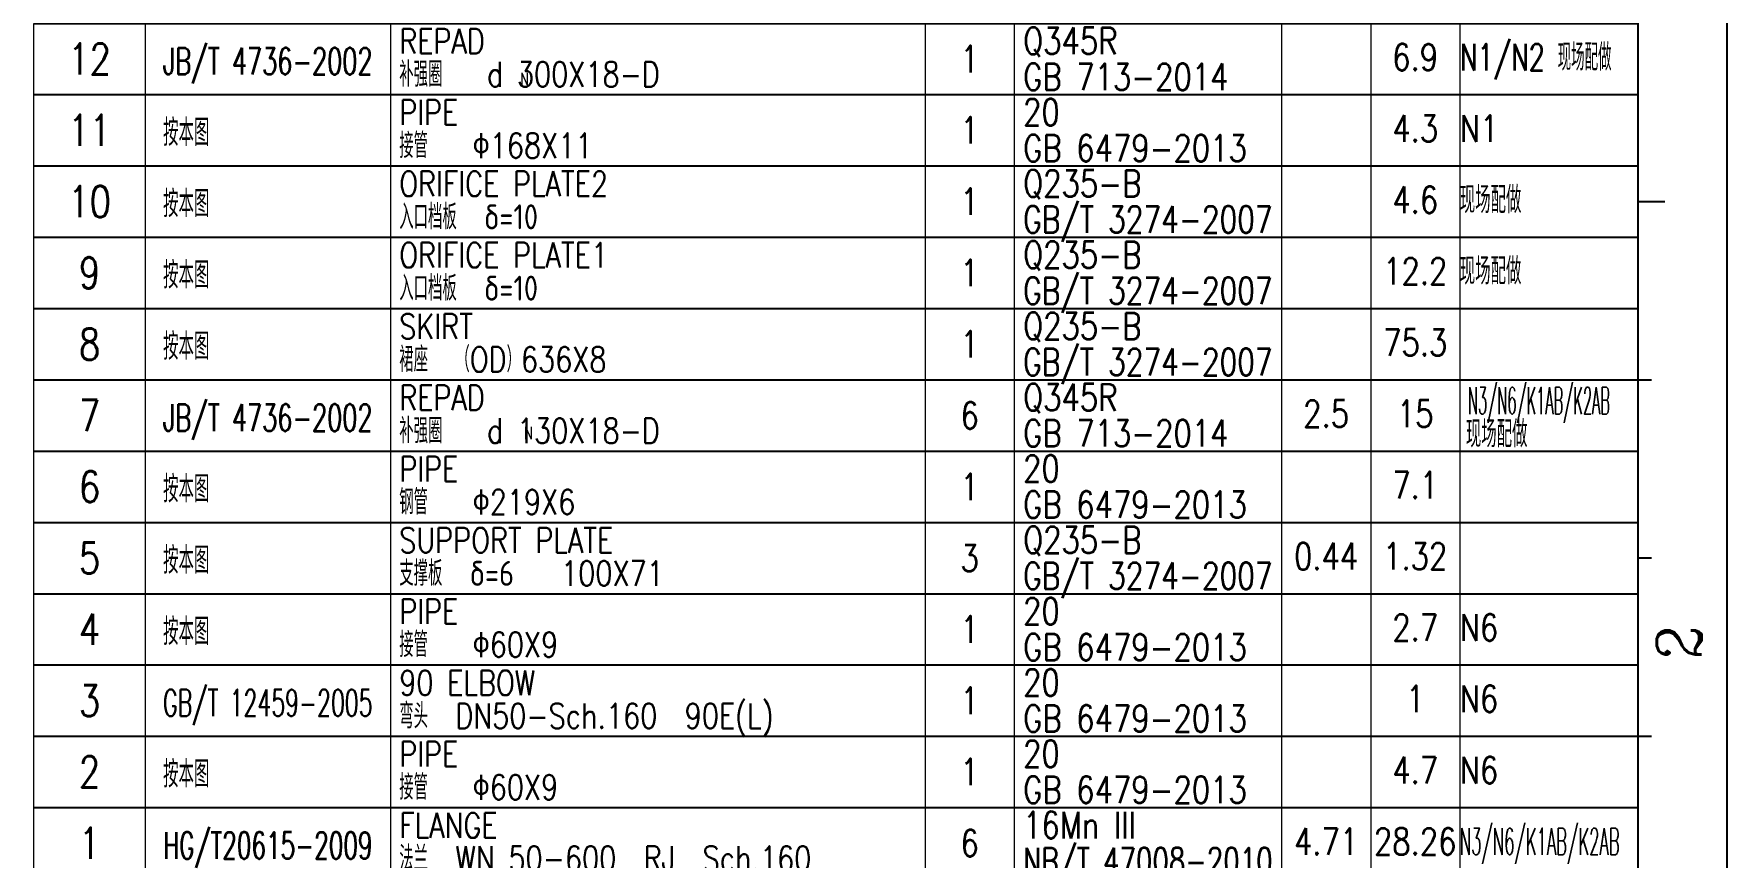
# Model space of a CAD drawing. Header units: millimetres. Extents: x 59416 to 141837, y 76647 to 89475.
# Drawn here: x 138987 to 141837, y 78918 to 80304 of the extents above; entities that cross this region are included whole.
import ezdxf
from ezdxf.enums import TextEntityAlignment as Align

# ---------------------------------------------------------------- set-up
doc = ezdxf.new("R2010")
doc.units = ezdxf.units.MM
for name, color, linetype in [('2细线层', 4, 'Continuous'), ('6文字层', 3, 'Continuous'), ('7标注层', 4, 'Continuous'), ('图框层', 7, 'Continuous')]:
    doc.layers.add(name, color=color, linetype=linetype)
doc.layers.add('文字', color=4, linetype='Continuous', lineweight=13)
doc.styles.add('cooec', font='romans.shx', dxfattribs={"width": 0.75, "bigfont": 'hztxt.shx'})
doc.styles.add('ROMANC', font='romanc', dxfattribs={"width": 0.7, "height": 6})
doc.styles.add('TH_GBDIM', font='romans.shx', dxfattribs={"width": 0.8, "bigfont": 'gbcbig.shx'})

# ---------------------------------------------------------------- blocks, each defined once
blk = doc.blocks.new('PC_PAPER_BLOCK')
at = {"layer": '2细线层'}
for p, q in [((140, 0), (140, -1.5)), ((160, 0), (160, -1.5)), ((180, 0), (180, -1.5)), ((200, 0), (200, -3)), ((-25, -10), (816, -10))]:
    blk.add_line(p, q, dxfattribs=at)
at = {"layer": '图框层'}
blk.add_line((0, 0), (806, 0), dxfattribs=at)
at = {"layer": '2细线层', "style": 'ROMANC', "width": 0.9}
blk.add_text('2', height=5, dxfattribs=at).set_placement((148.59, -7.11))
blk = doc.blocks.new('PC_MXB_BLOCK')
at = {"layer": '2细线层'}
blk.add_line((-180, 8), (0, 8), dxfattribs=at)
blk.add_line((-180, 8), (0, 8), dxfattribs=at)
at = {"layer": '文字'}
for p, q in [((-180, 8), (0, 8)), ((-167.5, 8), (-167.5, 0)), ((-140, 8), (-140, 0)), ((-80, 8), (-80, 0)), ((-70, 8), (-70, 0)), ((-40, 8), (-40, 0)), ((-30, 8), (-30, 0)), ((-20, 8), (-20, 0)), ((-180, 0), (0, 0)), ((-180, 0), (0, 0))]:
    blk.add_line(p, q, dxfattribs=at)
blk.add_lwpolyline([(-180, 0), (-180, 8)], dxfattribs=at)
at = {"layer": '6文字层', "style": 'TH_GBDIM'}
for tag, height, width, p, p2 in [('代号上', 3, 3.993092, (-166.5, 4.5), (-141, 4.5)), ('名称英文', 2.8, 7.251333, (-139, 4.6), (-81, 4.6)), ('序号', 3.5, 2.193548, (-179, 2.25), (-168.5, 2.25)), ('数量', 3, 1.918871, (-79, 2.5), (-71, 2.5)), ('材料', 3, 6.663167, (-69, 2.5), (-41, 2.5)), ('单重', 3, 2.379703, (-40, 2.7), (-30, 2.7)), ('总重', 3, 2.379703, (-30, 2.7), (-20, 2.7)), ('备注', 3, 4.759405, (-20, 2.7), (0, 2.7)), ('代号', 3, 5.727599, (-165.5, 2.25), (-142, 2.25)), ('名称中文', 2.8, 7.251333, (-139, 0.88), (-81, 0.88)), ('材料下', 3, 4.477366, (-69, 0.5), (-41, 0.5)), ('代号下', 3, 4.077601, (-166.5, 0.5), (-141, 0.5))]:
    blk.add_attdef(tag, text='', height=height, dxfattribs=dict(at, width=width)).set_placement(p, p2, align=Align.FIT)
at = {"layer": '6文字层', "style": 'TH_GBDIM', "width": 4.384761}
blk.add_attdef('材料上', text='', height=3, rotation=359.9009, dxfattribs=at).set_placement((-69, 4.55), (-41, 4.5), align=Align.FIT)

msp = doc.modelspace()

# ---------------------------------------------------------------- block references
at = {"layer": '图框层', "xscale": 15, "yscale": 15, "zscale": 15, "rotation": 90}
msp.add_blockref('PC_PAPER_BLOCK', (141687.1, 77021.7), dxfattribs=at)
at = {"layer": '图框层'}
ref = msp.add_blockref('PC_MXB_BLOCK', (141687.1, 80201.5, 0), dxfattribs=dict(at, xscale=15.00000000000697, yscale=15.00000000000697, zscale=15.00000000000697))
ref.add_attrib('材料下', 'GB 713-2014', (140652.1, 80209, 0), dxfattribs={"layer": '6文字层', "height": 45, "style": 'TH_GBDIM', "width": 0.8})
ref.add_attrib('材料上', 'Q345R', (140652, 80269.7, 0), dxfattribs={"layer": '6文字层', "height": 45, "rotation": 359.9009, "style": 'TH_GBDIM', "width": 0.8})
ref.add_attrib('备注', 'N1/N2 现场配做', (141387.1, 80242, 0), dxfattribs={"layer": '6文字层', "height": 45, "style": 'TH_GBDIM', "width": 0.7})
ref.add_attrib('总重', '6.9', dxfattribs={"layer": '6文字层', "height": 45, "style": 'TH_GBDIM', "width": 0.8}).set_placement((141312.1, 80242, 0), align=Align.CENTER)
ref.add_attrib('数量', '1', dxfattribs={"layer": '6文字层', "height": 45, "style": 'TH_GBDIM', "width": 0.8}).set_placement((140562.1, 80239, 0), align=Align.CENTER)
ref.add_attrib('名称英文', 'REPAD', (139602.1, 80270.5, 0), dxfattribs={"layer": '6文字层', "height": 42, "style": 'TH_GBDIM', "width": 0.8})
ref.add_attrib('名称中文', '补强圈   d 300X18-D', (139602.1, 80214.8, 0), dxfattribs={"layer": '6文字层', "height": 42, "style": 'TH_GBDIM', "width": 0.8})
ref.add_attrib('代号', 'JB/T 4736-2002', dxfattribs={"layer": '6文字层', "height": 45, "style": 'TH_GBDIM', "width": 0.589606}).set_placement((139204.6, 80235.3, 0), (139557.1, 80235.3, 0), align=Align.FIT)
ref.add_attrib('序号', '12', dxfattribs={"layer": '6文字层', "height": 52.5, "style": 'TH_GBDIM', "width": 0.8}).set_placement((139080.8, 80235.3, 0), align=Align.CENTER)
ref = msp.add_blockref('PC_MXB_BLOCK', (141687.1, 80081.5, 0), dxfattribs=dict(at, xscale=15.00000000001819, yscale=15.00000000001819, zscale=15.00000000001819))
ref.add_attrib('材料下', 'GB 6479-2013', (140652.1, 80089, 0), dxfattribs={"layer": '6文字层', "height": 45, "style": 'TH_GBDIM', "width": 0.8})
ref.add_attrib('材料上', '20', (140652, 80149.7, 0), dxfattribs={"layer": '6文字层', "height": 45, "rotation": 359.9009, "style": 'TH_GBDIM', "width": 0.8})
ref.add_attrib('备注', 'N1', (141387.1, 80122, 0), dxfattribs={"layer": '6文字层', "height": 45, "style": 'TH_GBDIM', "width": 0.8})
ref.add_attrib('总重', '4.3', dxfattribs={"layer": '6文字层', "height": 45, "style": 'TH_GBDIM', "width": 0.8}).set_placement((141312.1, 80122, 0), align=Align.CENTER)
ref.add_attrib('数量', '1', dxfattribs={"layer": '6文字层', "height": 45, "style": 'TH_GBDIM', "width": 0.8}).set_placement((140562.1, 80119, 0), align=Align.CENTER)
ref.add_attrib('名称英文', 'PIPE', (139602.1, 80150.5, 0), dxfattribs={"layer": '6文字层', "height": 42, "style": 'TH_GBDIM', "width": 0.8})
ref.add_attrib('名称中文', '接管   Φ168X11', (139602.1, 80094.8, 0), dxfattribs={"layer": '6文字层', "height": 42, "style": 'TH_GBDIM', "width": 0.8})
ref.add_attrib('代号', '按本图', (139204.6, 80115.3, 0), dxfattribs={"layer": '6文字层', "height": 45, "style": 'TH_GBDIM', "width": 0.8})
ref.add_attrib('序号', '11', dxfattribs={"layer": '6文字层', "height": 52.5, "style": 'TH_GBDIM', "width": 0.8}).set_placement((139080.8, 80115.3, 0), align=Align.CENTER)
ref = msp.add_blockref('PC_MXB_BLOCK', (141687.1, 79961.5, 0), dxfattribs=dict(at, xscale=15.00000000001819, yscale=15.00000000001819, zscale=15.00000000001819))
ref.add_attrib('材料下', 'GB/T 3274-2007', dxfattribs={"layer": '6文字层', "height": 45, "style": 'TH_GBDIM', "width": 0.690141}).set_placement((140652.1, 79969, 0), (141072.1, 79969, 0), align=Align.FIT)
ref.add_attrib('材料上', 'Q235-B', (140652, 80029.7, 0), dxfattribs={"layer": '6文字层', "height": 45, "rotation": 359.9009, "style": 'TH_GBDIM', "width": 0.8})
ref.add_attrib('备注', '现场配做', (141387.1, 80002, 0), dxfattribs={"layer": '6文字层', "height": 45, "style": 'TH_GBDIM', "width": 0.8})
ref.add_attrib('总重', '4.6', dxfattribs={"layer": '6文字层', "height": 45, "style": 'TH_GBDIM', "width": 0.8}).set_placement((141312.1, 80002, 0), align=Align.CENTER)
ref.add_attrib('数量', '1', dxfattribs={"layer": '6文字层', "height": 45, "style": 'TH_GBDIM', "width": 0.8}).set_placement((140562.1, 79999, 0), align=Align.CENTER)
ref.add_attrib('名称英文', 'ORIFICE PLATE2', (139602.1, 80030.5, 0), dxfattribs={"layer": '6文字层', "height": 42, "style": 'TH_GBDIM', "width": 0.8})
ref.add_attrib('名称中文', '入口档板  δ=10 ', (139602.1, 79974.8, 0), dxfattribs={"layer": '6文字层', "height": 42, "style": 'TH_GBDIM', "width": 0.8})
ref.add_attrib('代号', '按本图', (139204.6, 79995.3, 0), dxfattribs={"layer": '6文字层', "height": 45, "style": 'TH_GBDIM', "width": 0.8})
ref.add_attrib('序号', '10', dxfattribs={"layer": '6文字层', "height": 52.5, "style": 'TH_GBDIM', "width": 0.8}).set_placement((139080.8, 79995.3, 0), align=Align.CENTER)
ref = msp.add_blockref('PC_MXB_BLOCK', (141687.1, 79841.5, 0), dxfattribs=dict(at, xscale=15.00000000001819, yscale=15.00000000001819, zscale=15.00000000001819))
ref.add_attrib('材料下', 'GB/T 3274-2007', dxfattribs={"layer": '6文字层', "height": 45, "style": 'TH_GBDIM', "width": 0.690141}).set_placement((140652.1, 79849, 0), (141072.1, 79849, 0), align=Align.FIT)
ref.add_attrib('材料上', 'Q235-B', (140652, 79909.7, 0), dxfattribs={"layer": '6文字层', "height": 45, "rotation": 359.9009, "style": 'TH_GBDIM', "width": 0.8})
ref.add_attrib('备注', '现场配做', (141387.1, 79882, 0), dxfattribs={"layer": '6文字层', "height": 45, "style": 'TH_GBDIM', "width": 0.8})
ref.add_attrib('总重', '12.2', dxfattribs={"layer": '6文字层', "height": 45, "style": 'TH_GBDIM', "width": 0.8}).set_placement((141312.1, 79882, 0), align=Align.CENTER)
ref.add_attrib('数量', '1', dxfattribs={"layer": '6文字层', "height": 45, "style": 'TH_GBDIM', "width": 0.8}).set_placement((140562.1, 79879, 0), align=Align.CENTER)
ref.add_attrib('名称英文', 'ORIFICE PLATE1', (139602.1, 79910.5, 0), dxfattribs={"layer": '6文字层', "height": 42, "style": 'TH_GBDIM', "width": 0.8})
ref.add_attrib('名称中文', '入口档板  δ=10 ', (139602.1, 79854.8, 0), dxfattribs={"layer": '6文字层', "height": 42, "style": 'TH_GBDIM', "width": 0.8})
ref.add_attrib('代号', '按本图', (139204.6, 79875.3, 0), dxfattribs={"layer": '6文字层', "height": 45, "style": 'TH_GBDIM', "width": 0.8})
ref.add_attrib('序号', '9', dxfattribs={"layer": '6文字层', "height": 52.5, "style": 'TH_GBDIM', "width": 0.8}).set_placement((139080.8, 79875.3, 0), align=Align.CENTER)
ref = msp.add_blockref('PC_MXB_BLOCK', (141687.1, 79721.5, 0), dxfattribs=dict(at, xscale=15.00000000001819, yscale=15.00000000001819, zscale=15.00000000001819))
ref.add_attrib('材料下', 'GB/T 3274-2007', dxfattribs={"layer": '6文字层', "height": 45, "style": 'TH_GBDIM', "width": 0.690141}).set_placement((140652.1, 79729, 0), (141072.1, 79729, 0), align=Align.FIT)
ref.add_attrib('材料上', 'Q235-B', (140652, 79789.7, 0), dxfattribs={"layer": '6文字层', "height": 45, "rotation": 359.9009, "style": 'TH_GBDIM', "width": 0.8})
ref.add_attrib('总重', '75.3', dxfattribs={"layer": '6文字层', "height": 45, "style": 'TH_GBDIM', "width": 0.8}).set_placement((141312.1, 79762, 0), align=Align.CENTER)
ref.add_attrib('数量', '1', dxfattribs={"layer": '6文字层', "height": 45, "style": 'TH_GBDIM', "width": 0.8}).set_placement((140562.1, 79759, 0), align=Align.CENTER)
ref.add_attrib('名称英文', 'SKIRT', (139602.1, 79790.5, 0), dxfattribs={"layer": '6文字层', "height": 42, "style": 'TH_GBDIM', "width": 0.8})
ref.add_attrib('名称中文', '裙座  （OD）636X8', (139602.1, 79734.8, 0), dxfattribs={"layer": '6文字层', "height": 42, "style": 'TH_GBDIM', "width": 0.8})
ref.add_attrib('代号', '按本图', (139204.6, 79755.3, 0), dxfattribs={"layer": '6文字层', "height": 45, "style": 'TH_GBDIM', "width": 0.8})
ref.add_attrib('序号', '8', dxfattribs={"layer": '6文字层', "height": 52.5, "style": 'TH_GBDIM', "width": 0.8}).set_placement((139080.8, 79755.3, 0), align=Align.CENTER)
ref = msp.add_blockref('PC_MXB_BLOCK', (141687.1, 79601.5, 0), dxfattribs=dict(at, xscale=15.00000000000697, yscale=15.00000000000697, zscale=15.00000000000697))
ref.add_attrib('材料下', 'GB 713-2014', (140652.1, 79609, 0), dxfattribs={"layer": '6文字层', "height": 45, "style": 'TH_GBDIM', "width": 0.8})
ref.add_attrib('材料上', 'Q345R', (140652, 79669.7, 0), dxfattribs={"layer": '6文字层', "height": 45, "rotation": 359.9009, "style": 'TH_GBDIM', "width": 0.8})
ref.add_attrib('总重', '15', dxfattribs={"layer": '6文字层', "height": 45, "style": 'TH_GBDIM', "width": 0.8}).set_placement((141312.1, 79642, 0), align=Align.CENTER)
ref.add_attrib('数量', '6', dxfattribs={"layer": '6文字层', "height": 45, "style": 'TH_GBDIM', "width": 0.8}).set_placement((140562.1, 79639, 0), align=Align.CENTER)
ref.add_attrib('单重', '2.5', dxfattribs={"layer": '6文字层', "height": 45, "style": 'TH_GBDIM', "width": 0.8}).set_placement((141162.1, 79642, 0), align=Align.CENTER)
ref.add_attrib('名称英文', 'REPAD', (139602.1, 79670.5, 0), dxfattribs={"layer": '6文字层', "height": 42, "style": 'TH_GBDIM', "width": 0.8})
ref.add_attrib('名称中文', '补强圈   d 130X18-D', (139602.1, 79614.8, 0), dxfattribs={"layer": '6文字层', "height": 42, "style": 'TH_GBDIM', "width": 0.8})
ref.add_attrib('代号', 'JB/T 4736-2002', dxfattribs={"layer": '6文字层', "height": 45, "style": 'TH_GBDIM', "width": 0.589606}).set_placement((139204.6, 79635.3, 0), (139557.1, 79635.3, 0), align=Align.FIT)
ref.add_attrib('序号', '7', dxfattribs={"layer": '6文字层', "height": 52.5, "style": 'TH_GBDIM', "width": 0.8}).set_placement((139080.8, 79635.3, 0), align=Align.CENTER)
ref = msp.add_blockref('PC_MXB_BLOCK', (141687.1, 79481.5, 0), dxfattribs=dict(at, xscale=15.00000000001819, yscale=15.00000000001819, zscale=15.00000000001819))
ref.add_attrib('材料下', 'GB 6479-2013', (140652.1, 79489, 0), dxfattribs={"layer": '6文字层', "height": 45, "style": 'TH_GBDIM', "width": 0.8})
ref.add_attrib('材料上', '20', (140652, 79549.7, 0), dxfattribs={"layer": '6文字层', "height": 45, "rotation": 359.9009, "style": 'TH_GBDIM', "width": 0.8})
ref.add_attrib('总重', '7.1', dxfattribs={"layer": '6文字层', "height": 45, "style": 'TH_GBDIM', "width": 0.8}).set_placement((141312.1, 79522, 0), align=Align.CENTER)
ref.add_attrib('数量', '1', dxfattribs={"layer": '6文字层', "height": 45, "style": 'TH_GBDIM', "width": 0.8}).set_placement((140562.1, 79519, 0), align=Align.CENTER)
ref.add_attrib('名称英文', 'PIPE', (139602.1, 79550.5, 0), dxfattribs={"layer": '6文字层', "height": 42, "style": 'TH_GBDIM', "width": 0.8})
ref.add_attrib('名称中文', '钢管   Φ219X6', (139602.1, 79494.8, 0), dxfattribs={"layer": '6文字层', "height": 42, "style": 'TH_GBDIM', "width": 0.8})
ref.add_attrib('代号', '按本图', (139204.6, 79515.3, 0), dxfattribs={"layer": '6文字层', "height": 45, "style": 'TH_GBDIM', "width": 0.8})
ref.add_attrib('序号', '6', dxfattribs={"layer": '6文字层', "height": 52.5, "style": 'TH_GBDIM', "width": 0.8}).set_placement((139080.8, 79515.3, 0), align=Align.CENTER)
ref = msp.add_blockref('PC_MXB_BLOCK', (141687.1, 79361.5, 0), dxfattribs=dict(at, xscale=15.00000000001819, yscale=15.00000000001819, zscale=15.00000000001819))
ref.add_attrib('材料下', 'GB/T 3274-2007', dxfattribs={"layer": '6文字层', "height": 45, "style": 'TH_GBDIM', "width": 0.690141}).set_placement((140652.1, 79369, 0), (141072.1, 79369, 0), align=Align.FIT)
ref.add_attrib('材料上', 'Q235-B', (140652, 79429.7, 0), dxfattribs={"layer": '6文字层', "height": 45, "rotation": 359.9009, "style": 'TH_GBDIM', "width": 0.8})
ref.add_attrib('总重', '1.32', dxfattribs={"layer": '6文字层', "height": 45, "style": 'TH_GBDIM', "width": 0.8}).set_placement((141312.1, 79402, 0), align=Align.CENTER)
ref.add_attrib('数量', '3', dxfattribs={"layer": '6文字层', "height": 45, "style": 'TH_GBDIM', "width": 0.8}).set_placement((140562.1, 79399, 0), align=Align.CENTER)
ref.add_attrib('单重', '0.44', dxfattribs={"layer": '6文字层', "height": 45, "style": 'TH_GBDIM', "width": 0.8}).set_placement((141162.1, 79402, 0), align=Align.CENTER)
ref.add_attrib('名称英文', 'SUPPORT PLATE', (139602.1, 79430.5, 0), dxfattribs={"layer": '6文字层', "height": 42, "style": 'TH_GBDIM', "width": 0.8})
ref.add_attrib('名称中文', '支撑板  δ=6   100X71', (139602.1, 79374.8, 0), dxfattribs={"layer": '6文字层', "height": 42, "style": 'TH_GBDIM', "width": 0.8})
ref.add_attrib('代号', '按本图', (139204.6, 79395.3, 0), dxfattribs={"layer": '6文字层', "height": 45, "style": 'TH_GBDIM', "width": 0.8})
ref.add_attrib('序号', '5', dxfattribs={"layer": '6文字层', "height": 52.5, "style": 'TH_GBDIM', "width": 0.8}).set_placement((139080.8, 79395.3, 0), align=Align.CENTER)
ref = msp.add_blockref('PC_MXB_BLOCK', (141687.1, 79241.5, 0), dxfattribs=dict(at, xscale=15.00000000001819, yscale=15.00000000001819, zscale=15.00000000001819))
ref.add_attrib('材料下', 'GB 6479-2013', (140652.1, 79249, 0), dxfattribs={"layer": '6文字层', "height": 45, "style": 'TH_GBDIM', "width": 0.8})
ref.add_attrib('材料上', '20', (140652, 79309.7, 0), dxfattribs={"layer": '6文字层', "height": 45, "rotation": 359.9009, "style": 'TH_GBDIM', "width": 0.8})
ref.add_attrib('备注', 'N6', (141387.1, 79282, 0), dxfattribs={"layer": '6文字层', "height": 45, "style": 'TH_GBDIM', "width": 0.8})
ref.add_attrib('总重', '2.7', dxfattribs={"layer": '6文字层', "height": 45, "style": 'TH_GBDIM', "width": 0.8}).set_placement((141312.1, 79282, 0), align=Align.CENTER)
ref.add_attrib('数量', '1', dxfattribs={"layer": '6文字层', "height": 45, "style": 'TH_GBDIM', "width": 0.8}).set_placement((140562.1, 79279, 0), align=Align.CENTER)
ref.add_attrib('名称英文', 'PIPE', (139602.1, 79310.5, 0), dxfattribs={"layer": '6文字层', "height": 42, "style": 'TH_GBDIM', "width": 0.8})
ref.add_attrib('名称中文', '接管   Φ60X9', (139602.1, 79254.8, 0), dxfattribs={"layer": '6文字层', "height": 42, "style": 'TH_GBDIM', "width": 0.8})
ref.add_attrib('代号', '按本图', (139204.6, 79275.3, 0), dxfattribs={"layer": '6文字层', "height": 45, "style": 'TH_GBDIM', "width": 0.8})
ref.add_attrib('序号', '4', dxfattribs={"layer": '6文字层', "height": 52.5, "style": 'TH_GBDIM', "width": 0.8}).set_placement((139080.8, 79275.3, 0), align=Align.CENTER)
ref = msp.add_blockref('PC_MXB_BLOCK', (141687.1, 79121.5, 0), dxfattribs=dict(at, xscale=15.00000000001819, yscale=15.00000000001819, zscale=15.00000000001819))
ref.add_attrib('材料下', 'GB 6479-2013', (140652.1, 79129, 0), dxfattribs={"layer": '6文字层', "height": 45, "style": 'TH_GBDIM', "width": 0.8})
ref.add_attrib('材料上', '20', (140652, 79189.7, 0), dxfattribs={"layer": '6文字层', "height": 45, "rotation": 359.9009, "style": 'TH_GBDIM', "width": 0.8})
ref.add_attrib('备注', 'N6', (141387.1, 79162, 0), dxfattribs={"layer": '6文字层', "height": 45, "style": 'TH_GBDIM', "width": 0.8})
ref.add_attrib('总重', '1', dxfattribs={"layer": '6文字层', "height": 45, "style": 'TH_GBDIM', "width": 0.8}).set_placement((141312.1, 79162, 0), align=Align.CENTER)
ref.add_attrib('数量', '1', dxfattribs={"layer": '6文字层', "height": 45, "style": 'TH_GBDIM', "width": 0.8}).set_placement((140562.1, 79159, 0), align=Align.CENTER)
ref.add_attrib('名称英文', '90 ELBOW', (139602.1, 79190.5, 0), dxfattribs={"layer": '6文字层', "height": 42, "style": 'TH_GBDIM', "width": 0.8})
ref.add_attrib('名称中文', '弯头  DN50-Sch.160  90E(L)', (139602.1, 79134.8, 0), dxfattribs={"layer": '6文字层', "height": 42, "style": 'TH_GBDIM', "width": 0.8})
ref.add_attrib('代号', 'GB/T 12459-2005', dxfattribs={"layer": '6文字层', "height": 45, "style": 'TH_GBDIM', "width": 0.541118}).set_placement((139204.6, 79155.3, 0), (139557.1, 79155.3, 0), align=Align.FIT)
ref.add_attrib('序号', '3', dxfattribs={"layer": '6文字层', "height": 52.5, "style": 'TH_GBDIM', "width": 0.8}).set_placement((139080.8, 79155.3, 0), align=Align.CENTER)
ref = msp.add_blockref('PC_MXB_BLOCK', (141687.1, 79001.5, 0), dxfattribs=dict(at, xscale=15.00000000001819, yscale=15.00000000001819, zscale=15.00000000001819))
ref.add_attrib('材料下', 'GB 6479-2013', (140652.1, 79009, 0), dxfattribs={"layer": '6文字层', "height": 45, "style": 'TH_GBDIM', "width": 0.8})
ref.add_attrib('材料上', '20', (140652, 79069.7, 0), dxfattribs={"layer": '6文字层', "height": 45, "rotation": 359.9009, "style": 'TH_GBDIM', "width": 0.8})
ref.add_attrib('备注', 'N6', (141387.1, 79042, 0), dxfattribs={"layer": '6文字层', "height": 45, "style": 'TH_GBDIM', "width": 0.8})
ref.add_attrib('总重', '4.7', dxfattribs={"layer": '6文字层', "height": 45, "style": 'TH_GBDIM', "width": 0.8}).set_placement((141312.1, 79042, 0), align=Align.CENTER)
ref.add_attrib('数量', '1', dxfattribs={"layer": '6文字层', "height": 45, "style": 'TH_GBDIM', "width": 0.8}).set_placement((140562.1, 79039, 0), align=Align.CENTER)
ref.add_attrib('名称英文', 'PIPE', (139602.1, 79070.5, 0), dxfattribs={"layer": '6文字层', "height": 42, "style": 'TH_GBDIM', "width": 0.8})
ref.add_attrib('名称中文', '接管   Φ60X9', (139602.1, 79014.8, 0), dxfattribs={"layer": '6文字层', "height": 42, "style": 'TH_GBDIM', "width": 0.8})
ref.add_attrib('代号', '按本图', (139204.6, 79035.3, 0), dxfattribs={"layer": '6文字层', "height": 45, "style": 'TH_GBDIM', "width": 0.8})
ref.add_attrib('序号', '2', dxfattribs={"layer": '6文字层', "height": 52.5, "style": 'TH_GBDIM', "width": 0.8}).set_placement((139080.8, 79035.3, 0), align=Align.CENTER)
ref = msp.add_blockref('PC_MXB_BLOCK', (141687.1, 78881.5, 0), dxfattribs=dict(at, xscale=15.00000000001819, yscale=15.00000000001819, zscale=15.00000000001819))
ref.add_attrib('材料下', 'NB/T 47008-2010', dxfattribs={"layer": '6文字层', "height": 45, "style": 'TH_GBDIM', "width": 0.642623}).set_placement((140652.1, 78889, 0), (141072.1, 78889, 0), align=Align.FIT)
ref.add_attrib('材料上', '16Mn III', (140652, 78949.7, 0), dxfattribs={"layer": '6文字层', "height": 45, "rotation": 359.9009, "style": 'TH_GBDIM', "width": 0.8})
ref.add_attrib('备注', 'N3/N6/K1AB/K2AB', (141387.1, 78922, 0), dxfattribs={"layer": '6文字层', "height": 45, "style": 'TH_GBDIM', "width": 0.45})
ref.add_attrib('总重', '28.26', dxfattribs={"layer": '6文字层', "height": 45, "style": 'TH_GBDIM', "width": 0.8}).set_placement((141312.1, 78922, 0), align=Align.CENTER)
ref.add_attrib('数量', '6', dxfattribs={"layer": '6文字层', "height": 45, "style": 'TH_GBDIM', "width": 0.8}).set_placement((140562.1, 78919, 0), align=Align.CENTER)
ref.add_attrib('单重', '4.71', dxfattribs={"layer": '6文字层', "height": 45, "style": 'TH_GBDIM', "width": 0.8}).set_placement((141162.1, 78922, 0), align=Align.CENTER)
ref.add_attrib('名称英文', 'FLANGE', (139602.1, 78950.5, 0), dxfattribs={"layer": '6文字层', "height": 42, "style": 'TH_GBDIM', "width": 0.8})
ref.add_attrib('名称中文', '法兰  WN 50-600  RJ  Sch.160', (139602.1, 78894.8, 0), dxfattribs={"layer": '6文字层', "height": 42, "style": 'TH_GBDIM', "width": 0.8})
ref.add_attrib('代号', 'HG/T20615-2009', dxfattribs={"layer": '6文字层', "height": 45, "style": 'TH_GBDIM', "width": 0.581272}).set_placement((139204.6, 78915.3, 0), (139557.1, 78915.3, 0), align=Align.FIT)
ref.add_attrib('序号', '1', dxfattribs={"layer": '6文字层', "height": 52.5, "style": 'TH_GBDIM', "width": 0.8}).set_placement((139080.8, 78915.3, 0), align=Align.CENTER)

# ---------------------------------------------------------------- texts
at = {"layer": '7标注层', "style": 'cooec', "width": 0.75}
for p in [(139812.9, 80228, 0), (139819.4, 79632.1, 0)]:
    msp.add_text('N', height=21, dxfattribs=at).set_placement(p, align=Align.MIDDLE)
at = {"layer": '7标注层', "style": 'TH_GBDIM'}
for s, width, p in [('N3/N6/K1AB/K2AB', 0.4, (141400.8, 79663.9)), ('现场配做', 0.8, (141397.3, 79607.8, 0))]:
    msp.add_text(s, height=45, dxfattribs=dict(at, width=width)).set_placement(p)

doc.saveas('drawing.dxf')
